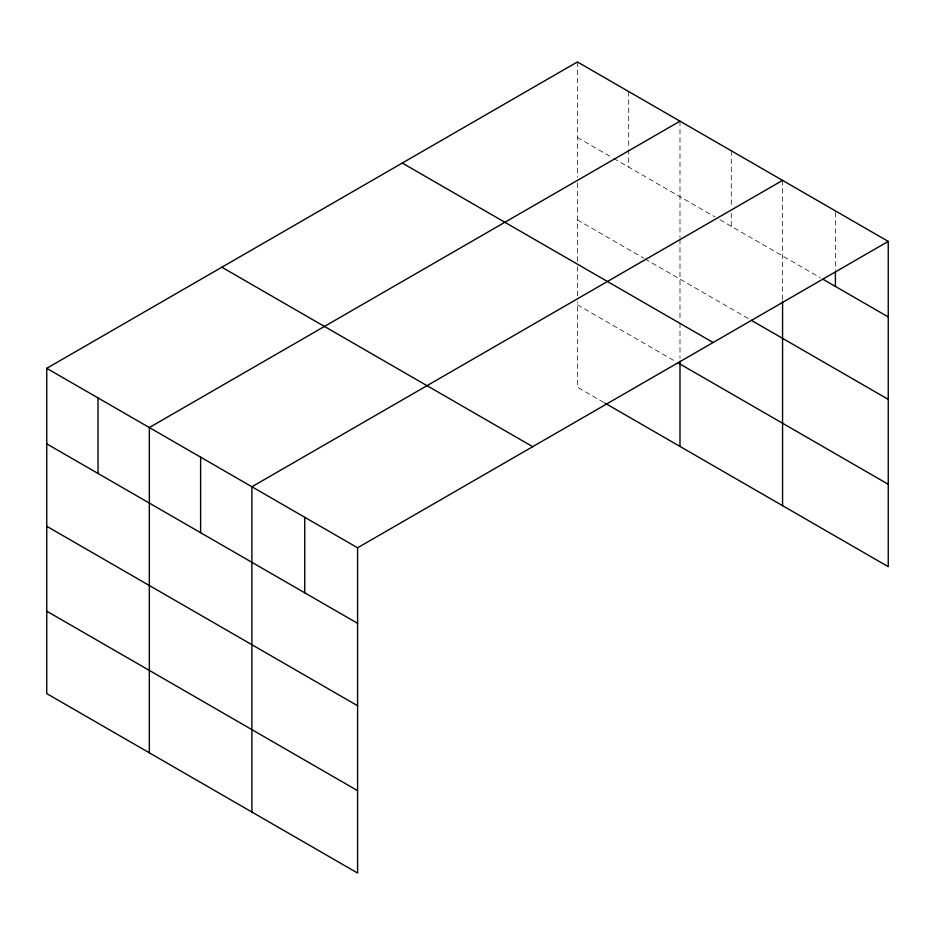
<?xml version="1.0" encoding="UTF-8"?>
<svg xmlns="http://www.w3.org/2000/svg" width="935" height="935" viewBox="0 0 935 935"><rect width="100%" height="100%" fill="white"/><g stroke="black" fill="none" stroke-linecap="round" stroke-linejoin="round"><path stroke-width="0.7" stroke-dasharray="4.67 3.51" d="M577.409 137.492L612.437 157.723M613.687 158.436L715.018 216.943M720.02 219.83L820.311 277.73M577.409 219.9L643.712 258.177M644.963 258.901L748.795 318.847M577.409 304.81L674.988 361.144M603.683 402.377L577.409 387.219L577.409 301.982M835.411 212.35L835.411 270.472M782.56 180.397L782.56 299.983M731.275 150.78L731.275 207.441M731.275 213.25L731.275 226.328M679.99 121.176L679.99 237.922M679.99 239.348L679.99 320.167M679.99 322.996L679.99 358.374M628.706 91.56L628.706 148.221M628.706 149.67L628.706 167.108M577.409 61.944L577.409 177.276M577.409 182.968L577.409 262.361M577.409 266.604L577.409 296.313"/><path stroke-width="1.4" d="M46.75 368.32L357.591 547.781L357.591 873.056L46.75 693.595L46.75 368.32L577.409 61.944L888.25 241.405L888.25 566.68L604.933 403.102M679.99 121.176L149.331 427.54L149.331 752.815M782.56 180.397L251.901 486.773L251.901 812.036M357.591 547.781L888.25 241.405M822.823 279.179L888.25 316.953M751.296 320.296L888.25 399.362M402.295 163.052L713.136 342.514M677.489 362.581L888.25 484.272M221.864 267.223L532.705 446.685M46.75 443.868L357.591 623.329M46.75 526.276L357.591 705.738M46.75 611.186L357.591 790.648M835.411 271.921L835.411 286.449M782.56 301.409L782.56 505.66M679.99 361.202L679.99 446.439M304.752 517.277L304.752 592.825M200.616 457.157L200.616 532.705M98.035 397.936L98.035 473.484"/></g></svg>
